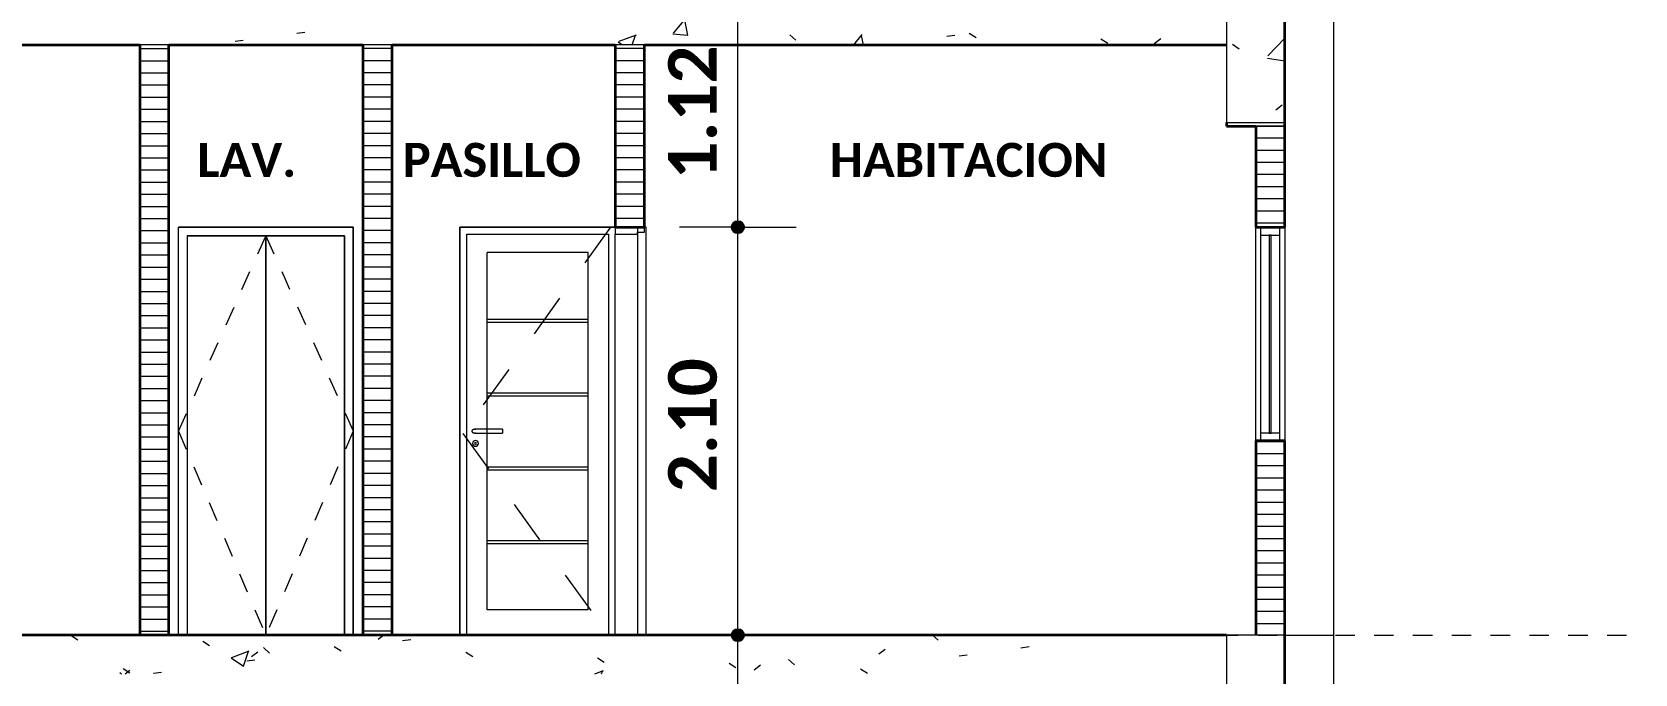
# Model space of a CAD drawing. Header units: metres. Extents: x -144 to 1000, y -717 to 29.
# Drawn here: x 235.41 to 243.67, y -633.31 to -630 of the extents above; entities that cross this region are included whole.
import ezdxf

# ---------------------------------------------------------------- set-up
doc = ezdxf.new("R2010")
doc.units = ezdxf.units.M
for name, pattern in [('Center', [0.054356, 0.00635, -0.016002, 0.016002, -0.016002]), ('Punto 1 mm', [0.075, 0, -0.075]), ('Trazo', [0.45, 0.225, -0.225])]:
    doc.linetypes.add(name, pattern=pattern)
doc.layers.get('0').update_dxf_attribs({"color": 1})
for name, color, linetype, lineweight in [('A-ANNO-DIMS', 1, 'Continuous', 9), ('A-DETL-GENF', 1, 'Continuous', 9), ('A-DETL-THIN', 1, 'Continuous', 9), ('A-DOOR', 1, 'Continuous', 9), ('A-DOOR-FRAM', 1, 'Continuous', 9), ('A-DOOR-HDLN', 1, 'Trazo', 20), ('A-FLOR', 2, 'Continuous', 9), ('A-FLOR-LEVL', 51, 'Continuous', 9), ('A-FLOR-PATT', 8, 'Continuous', 50), ('A-GLAZ', 1, 'Continuous', 9), ('A-WALL', 4, 'Continuous', 9), ('G-ANNO-TEXT', 2, 'Continuous', 9), ('I-FURN', 2, 'Continuous', 9), ('S-BEAM', 1, 'Continuous', 9)]:
    doc.layers.add(name, color=color, linetype=linetype, lineweight=lineweight)
doc.layers.add('A-WALL-PATT', color=7, linetype='Continuous', lineweight=35, true_color=0x9c9c9c)
doc.styles.add('Calibri_B', font='calibrib.ttf', dxfattribs={"height": 0.165})
doc.styles.add('Calibri_B_1', font='calibrib.ttf', dxfattribs={"height": 0.135})

# ---------------------------------------------------------------- blocks, each defined once
blk = doc.blocks.new('ololo')
at = {"layer": 'A-ANNO-DIMS', "lineweight": 25}
h = blk.add_hatch(color=256, dxfattribs=at)
edge = h.paths.add_edge_path()
edge.add_arc((239.0433, -631.0054), 0.0312, 0, 360)
h = blk.add_hatch(color=256, dxfattribs=at)
edge = h.paths.add_edge_path()
edge.add_arc((239.0433, -631.0054), 0.0312, 0, 360)
h = blk.add_hatch(color=256, dxfattribs=at)
edge = h.paths.add_edge_path()
edge.add_arc((239.0433, -633.1054), 0.0312, 0, 360)
h = blk.add_hatch(color=256, dxfattribs=at)
edge = h.paths.add_edge_path()
edge.add_arc((239.0433, -633.1054), 0.0312, 0, 360)
at = {"layer": 'A-ANNO-DIMS'}
for p, q in [((239.0433, -631.0054), (239.0433, -629.8854)), ((239.0433, -631.0054), (238.7433, -631.0054)), ((239.0433, -631.0054), (238.7433, -631.0054)), ((239.0433, -633.1054), (239.0433, -631.0054)), ((239.0433, -631.0054), (239.3433, -631.0054)), ((239.0433, -631.0054), (239.3433, -631.0054)), ((239.0433, -633.1054), (238.7433, -633.1054)), ((239.0433, -633.1054), (238.7433, -633.1054)), ((239.0433, -634.2454), (239.0433, -633.1054)), ((239.0433, -633.1054), (239.3433, -633.1054)), ((239.0433, -633.1054), (239.3433, -633.1054))]:
    blk.add_line(p, q, dxfattribs=at)
at = {"layer": 'A-ANNO-DIMS', "lineweight": 25}
for centre in [(239.0433, -631.0054), (239.0433, -631.0054), (239.0433, -633.1054), (239.0433, -633.1054)]:
    blk.add_circle(centre, 0.0312, dxfattribs=at)
at = {"layer": 'A-DETL-GENF'}
for p, q in [((241.5913, -630.0635), (241.6267, -630.086)), ((241.774, -630.1229), (241.8612, -630.032)), ((241.7723, -630.1351), (241.8612, -630.1489)), ((241.8147, -630.4), (241.848, -630.3745))]:
    blk.add_line(p, q, dxfattribs=at)
at = {"layer": 'A-DETL-THIN'}
for p, q in [((241.5612, -629.8654), (241.5612, -630.4654)), ((241.8612, -630.4654), (241.8612, -629.8654)), ((241.5612, -630.4654), (241.8612, -630.4654)), ((241.5612, -633.1054), (241.5612, -633.7054)), ((241.8612, -633.1054), (241.5612, -633.1054)), ((241.8612, -633.7054), (241.8612, -633.1054))]:
    blk.add_line(p, q, dxfattribs=at)
at = {"layer": 'A-DOOR', "linetype": 'Center'}
for p, q in [((236.1615, -632.0554), (236.6115, -631.0504)), ((236.6115, -631.0504), (237.0615, -632.0554)), ((236.1615, -632.0554), (236.6115, -633.1054)), ((237.0615, -632.0554), (236.6115, -633.1054))]:
    blk.add_line(p, q, dxfattribs=at)
at = {"layer": 'A-DOOR'}
for p, q in [((236.2065, -631.0504), (236.2065, -633.1054)), ((236.6115, -631.0504), (236.2065, -631.0504)), ((236.6115, -633.1054), (236.6115, -631.0504)), ((237.0165, -631.0504), (236.6115, -631.0504)), ((236.6115, -631.0504), (236.6115, -633.1054)), ((237.0165, -633.1054), (237.0165, -631.0504)), ((238.2715, -631.1354), (237.7515, -631.1354)), ((237.7515, -632.9754), (237.7515, -631.1354)), ((238.2715, -632.9754), (238.2715, -631.1354)), ((238.2715, -631.4804), (237.7515, -631.4804)), ((238.2715, -631.4954), (237.7515, -631.4954)), ((238.2715, -631.8604), (237.7515, -631.8604)), ((238.2715, -631.8754), (237.7515, -631.8754)), ((237.6898, -632.0454), (237.6932, -632.0454)), ((237.6932, -632.0653), (237.6898, -632.0653)), ((237.8315, -632.0454), (237.6915, -632.0454)), ((237.6915, -632.0654), (237.8315, -632.0654)), ((238.2715, -632.2404), (237.7515, -632.2404)), ((238.2715, -632.2554), (237.7515, -632.2554)), ((238.2715, -632.6204), (237.7515, -632.6204)), ((238.2715, -632.6354), (237.7515, -632.6354)), ((238.2715, -632.9754), (237.7515, -632.9754))]:
    blk.add_line(p, q, dxfattribs=at)
at = {"layer": 'A-DOOR', "lineweight": 15}
for p, q in [((238.5715, -631.0054), (238.5265, -631.0054)), ((238.5265, -631.0054), (238.5265, -633.1054)), ((238.5715, -633.1054), (238.5715, -631.0054)), ((238.5265, -633.1054), (238.5715, -633.1054))]:
    blk.add_line(p, q, dxfattribs=at)
at = {"layer": 'A-DOOR', "flags": 128}
for points in [[(237.8315, -632.0454), (237.8315, -632.0458), (237.8315, -632.0464), (237.8315, -632.0474), (237.8315, -632.0486), (237.8315, -632.0501), (237.8315, -632.0518), (237.8315, -632.0535), (237.8315, -632.0554)], [(237.8315, -632.0554), (237.8315, -632.0572), (237.8315, -632.059), (237.8315, -632.0606), (237.8315, -632.0621), (237.8315, -632.0634), (237.8315, -632.0643), (237.8315, -632.065), (237.8315, -632.0653)]]:
    blk.add_lwpolyline(points, dxfattribs=at)
at = {"layer": 'A-DOOR'}
for radius, start, end in [(0.015, 90, 270), (0.005, 90, 270), (0.015, 270, 90), (0.005, 270, 90)]:
    blk.add_arc((237.6915, -632.1183), radius, start, end, dxfattribs=at)
for points in [[(237.6932, -632.0454), (237.6921, -632.0454), (237.6898, -632.0454), (237.6864, -632.0457), (237.6832, -632.0464), (237.6803, -632.0474), (237.6778, -632.0486), (237.6757, -632.0501), (237.6742, -632.0517), (237.6732, -632.0535), (237.673, -632.0548), (237.673, -632.0554)], [(237.673, -632.0554), (237.673, -632.056), (237.6732, -632.0572), (237.6742, -632.059), (237.6757, -632.0607), (237.6778, -632.0622), (237.6803, -632.0634), (237.6832, -632.0644), (237.6864, -632.0651), (237.6898, -632.0654), (237.6921, -632.0654), (237.6932, -632.0653)]]:
    blk.add_open_spline(points, degree=3, dxfattribs=at)
at = {"layer": 'A-DOOR-FRAM'}
for p, q in [((236.1615, -633.1054), (236.1615, -631.0054)), ((237.0615, -631.0054), (236.1615, -631.0054)), ((236.2065, -631.0504), (236.2065, -633.1054)), ((236.2065, -631.0504), (237.0165, -631.0504)), ((237.0165, -631.0504), (237.0165, -633.1054)), ((237.0615, -633.1054), (237.0615, -631.0054)), ((238.4115, -631.0054), (237.6115, -631.0054)), ((237.6115, -631.0054), (237.6115, -633.1054)), ((237.6465, -633.1054), (237.6465, -631.0404)), ((237.6465, -631.0404), (238.3765, -631.0404)), ((238.3765, -631.0404), (238.3765, -633.1054)), ((238.4115, -633.1054), (238.4115, -631.0404))]:
    blk.add_line(p, q, dxfattribs=at)
at = {"layer": 'A-DOOR-FRAM', "lineweight": 15}
for p, q in [((238.4115, -631.0054), (238.4115, -631.0404)), ((238.5615, -631.0054), (238.4115, -631.0054)), ((238.4115, -631.0404), (238.5265, -631.0404)), ((238.5265, -631.0404), (238.5265, -631.0304)), ((238.5265, -631.0304), (238.5615, -631.0304)), ((238.5615, -631.0304), (238.5615, -631.0054))]:
    blk.add_line(p, q, dxfattribs=at)
at = {"layer": 'A-DOOR-HDLN'}
for p, q in [((238.3865, -631.0054), (237.6265, -632.0674)), ((237.6265, -632.0674), (238.3765, -633.1054))]:
    blk.add_line(p, q, dxfattribs=at)
at = {"layer": 'A-FLOR', "lineweight": 35}
for p, q in [((232.9626, -630.0654), (235.9615, -630.0654)), ((236.1115, -630.0654), (237.1115, -630.0654)), ((237.2615, -630.0654), (238.4115, -630.0654)), ((238.5615, -630.0654), (241.5612, -630.0654)), ((241.5612, -633.1054), (232.9626, -633.1054))]:
    blk.add_line(p, q, dxfattribs=at)
at = {"layer": 'A-FLOR-LEVL', "color": 251, "linetype": 'Punto 1 mm', "true_color": 0x6c6c6c}
blk.add_line((237.7216, -633.1054), (250.923, -633.1054), dxfattribs=at)
at = {"layer": 'A-FLOR-PATT', "color": 8, "lineweight": 5, "true_color": 0x828282}
for p, q in [((236.7706, -630.0063), (236.8121, -630.0008)), ((238.7122, -630.006), (238.7734, -629.933)), ((238.7848, -630.0173), (238.7701, -629.9377)), ((240.2354, -630.0062), (240.2708, -630.0287)), ((236.4533, -630.0481), (236.4948, -630.0426)), ((237.9666, -630.0654), (237.9725, -630.0608)), ((238.4267, -630.0501), (238.4495, -630.0654)), ((238.4318, -630.0481), (238.5208, -630.014)), ((238.4992, -630.0654), (238.5156, -630.0163)), ((238.7087, -630.0102), (238.7846, -630.0168)), ((239.3107, -630.0139), (239.3416, -630.0422)), ((239.6402, -630.0654), (239.6844, -630.0127)), ((239.6899, -630.0654), (239.6811, -630.0174)), ((240.1194, -630.0223), (240.161, -630.0169)), ((240.9134, -630.0348), (240.9487, -630.0573)), ((241.1887, -630.0586), (241.2219, -630.033)), ((235.6082, -633.1073), (235.6436, -633.1298)), ((236.2862, -633.1359), (236.3215, -633.1585)), ((237.1897, -633.1271), (237.218, -633.1054)), ((237.3163, -633.1329), (237.3579, -633.1274)), ((240.0463, -633.1054), (240.0753, -633.132)), ((240.4288, -633.1072), (240.4312, -633.1054)), ((240.9827, -633.1071), (240.9958, -633.1054)), ((236.4326, -633.2225), (236.4958, -633.2651)), ((236.4368, -633.2209), (236.5257, -633.1868)), ((236.4957, -633.2655), (236.5215, -633.1888)), ((236.5378, -633.2164), (236.571, -633.1909)), ((236.5994, -633.1701), (236.6303, -633.1985)), ((236.9641, -633.1646), (236.9995, -633.1871)), ((237.6421, -633.1932), (237.6774, -633.2157)), ((238.3201, -633.2219), (238.3554, -633.2444)), ((239.7689, -633.2026), (239.8022, -633.1771)), ((240.1839, -633.2123), (240.2255, -633.2068)), ((240.5017, -633.1704), (240.5433, -633.165)), ((235.8587, -633.2973), (235.8676, -633.3054)), ((235.876, -633.2779), (235.9114, -633.3004)), ((235.8863, -633.3054), (235.9113, -633.2862)), ((236.0329, -633.3018), (236.0744, -633.2964)), ((236.5139, -633.2385), (236.5554, -633.2331)), ((238.3068, -633.3054), (238.3511, -633.2884)), ((238.3416, -633.3054), (238.3466, -633.2905)), ((238.998, -633.2505), (239.0334, -633.273)), ((239.1274, -633.2839), (239.1607, -633.2584)), ((239.3038, -633.2308), (239.3347, -633.2591)), ((239.676, -633.2791), (239.7113, -633.3017))]:
    blk.add_line(p, q, dxfattribs=at)
at = {"layer": 'A-GLAZ', "lineweight": 15}
for p, q in [((241.8363, -631.0054), (241.7363, -631.0054)), ((241.7363, -631.0054), (241.7363, -631.0454)), ((241.7363, -631.0454), (241.8363, -631.0454)), ((241.7913, -631.0454), (241.7813, -631.0454)), ((241.7813, -631.0454), (241.7813, -632.0654)), ((241.7913, -632.0654), (241.7913, -631.0454)), ((241.8363, -631.0454), (241.8363, -631.0054)), ((241.7363, -632.0654), (241.7363, -632.1054)), ((241.8363, -632.0654), (241.7363, -632.0654)), ((241.7813, -632.0654), (241.7913, -632.0654)), ((241.8363, -632.1054), (241.8363, -632.0654)), ((241.7363, -632.1054), (241.8363, -632.1054))]:
    blk.add_line(p, q, dxfattribs=at)
at = {"layer": 'A-GLAZ'}
for p, q in [((241.7363, -631.0454), (241.7363, -632.0654)), ((241.8363, -632.0654), (241.8363, -631.0454))]:
    blk.add_line(p, q, dxfattribs=at)
at = {"layer": 'A-WALL'}
for p, q in [((242.1113, -626.6254), (242.1113, -642.8254)), ((236.1115, -630.0654), (235.9615, -630.0654)), ((237.2615, -630.0654), (237.1115, -630.0654)), ((238.5615, -630.0654), (238.4115, -630.0654)), ((241.8613, -630.4854), (241.7113, -630.4854)), ((236.1615, -633.1054), (236.1615, -631.0054)), ((236.1615, -631.0054), (237.0615, -631.0054)), ((237.0615, -631.0054), (237.0615, -633.1054)), ((237.6115, -633.1054), (237.6115, -631.0054)), ((237.6115, -631.0054), (238.4115, -631.0054)), ((241.7113, -632.1054), (241.7113, -631.0054)), ((241.8613, -631.0054), (241.8613, -632.1054)), ((241.8615, -633.1054), (242.1113, -633.1054))]:
    blk.add_line(p, q, dxfattribs=at)
at = {"layer": 'A-WALL', "lineweight": 35}
for p, q in [((235.9615, -630.0654), (235.9615, -633.1054)), ((236.1115, -633.1054), (236.1115, -630.0654)), ((237.1115, -630.0654), (237.1115, -633.1054)), ((237.2615, -633.1054), (237.2615, -630.0654)), ((238.4115, -630.0654), (238.4115, -631.0054)), ((238.5615, -631.0054), (238.5615, -630.0654)), ((241.7113, -630.4854), (241.7113, -631.0054)), ((241.8613, -631.0054), (241.8613, -630.4854)), ((238.4115, -631.0054), (238.5615, -631.0054)), ((241.7113, -631.0054), (241.8613, -631.0054)), ((241.8613, -632.1054), (241.7113, -632.1054)), ((241.7113, -632.1054), (241.7113, -633.1054)), ((241.8613, -633.1054), (241.8613, -632.1054))]:
    blk.add_line(p, q, dxfattribs=at)
at = {"layer": 'A-WALL-PATT', "color": 8, "lineweight": 5, "true_color": 0x727272}
for p, q in [((235.9615, -630.0854), (236.1106, -630.0854)), ((237.2615, -630.0854), (237.1115, -630.0854)), ((238.5615, -630.0854), (238.4115, -630.0854)), ((235.9615, -630.1479), (236.1106, -630.1479)), ((237.2615, -630.1479), (237.1115, -630.1479)), ((238.5615, -630.1479), (238.4115, -630.1479)), ((235.9615, -630.2104), (236.1106, -630.2104)), ((237.2615, -630.2104), (237.1115, -630.2104)), ((238.5615, -630.2104), (238.4115, -630.2104)), ((235.9615, -630.2729), (236.1106, -630.2729)), ((235.9615, -630.3354), (236.1106, -630.3354)), ((237.2615, -630.2729), (237.1115, -630.2729)), ((237.2615, -630.3354), (237.1115, -630.3354)), ((238.5615, -630.2729), (238.4115, -630.2729)), ((238.5615, -630.3354), (238.4115, -630.3354)), ((235.9615, -630.3979), (236.1107, -630.3979)), ((237.2615, -630.3979), (237.1115, -630.3979)), ((238.5615, -630.3979), (238.4115, -630.3979)), ((235.9615, -630.4604), (236.1107, -630.4604)), ((237.2615, -630.4604), (237.1115, -630.4604)), ((238.5615, -630.4604), (238.4115, -630.4604)), ((235.9615, -630.5229), (236.1107, -630.5229)), ((235.9615, -630.5854), (236.1107, -630.5854)), ((237.2615, -630.5229), (237.1115, -630.5229)), ((237.2615, -630.5854), (237.1115, -630.5854)), ((238.5615, -630.5229), (238.4115, -630.5229)), ((238.5615, -630.5854), (238.4115, -630.5854)), ((241.7113, -630.5454), (241.8613, -630.5454)), ((235.9615, -630.6479), (236.1107, -630.6479)), ((237.2615, -630.6479), (237.1115, -630.6479)), ((238.5615, -630.6479), (238.4115, -630.6479)), ((241.7113, -630.6079), (241.8613, -630.6079)), ((235.9615, -630.7104), (236.1108, -630.7104)), ((237.2615, -630.7104), (237.1115, -630.7104)), ((238.5615, -630.7104), (238.4115, -630.7104)), ((241.7113, -630.6704), (241.8613, -630.6704)), ((241.7113, -630.7329), (241.8613, -630.7329)), ((235.9615, -630.7729), (236.1108, -630.7729)), ((237.2615, -630.7729), (237.1115, -630.7729)), ((238.5615, -630.7729), (238.4115, -630.7729)), ((241.7113, -630.7954), (241.8613, -630.7954)), ((235.9615, -630.8354), (236.1108, -630.8354)), ((235.9615, -630.8979), (236.1108, -630.8979)), ((237.2615, -630.8354), (237.1115, -630.8354)), ((237.2615, -630.8979), (237.1115, -630.8979)), ((238.5615, -630.8354), (238.4115, -630.8354)), ((238.5615, -630.8979), (238.4115, -630.8979)), ((241.7113, -630.8579), (241.8613, -630.8579)), ((235.9615, -630.9604), (236.1108, -630.9604)), ((237.2615, -630.9604), (237.1115, -630.9604)), ((238.5615, -630.9604), (238.4115, -630.9604)), ((241.7113, -630.9204), (241.8613, -630.9204)), ((241.7113, -630.9829), (241.8613, -630.9829)), ((235.9615, -631.0229), (236.1109, -631.0229)), ((237.2615, -631.0229), (237.1115, -631.0229)), ((235.9615, -631.0854), (236.1109, -631.0854)), ((235.9615, -631.1479), (236.1109, -631.1479)), ((237.2615, -631.0854), (237.1115, -631.0854)), ((237.2615, -631.1479), (237.1115, -631.1479)), ((235.9615, -631.2104), (236.1109, -631.2104)), ((237.2615, -631.2104), (237.1115, -631.2104)), ((235.9615, -631.2729), (236.1109, -631.2729)), ((237.2615, -631.2729), (237.1115, -631.2729)), ((235.9615, -631.3354), (236.111, -631.3354)), ((235.9615, -631.3979), (236.111, -631.3979)), ((237.2615, -631.3354), (237.1115, -631.3354)), ((237.2615, -631.3979), (237.1115, -631.3979)), ((235.9615, -631.4604), (236.111, -631.4604)), ((237.2615, -631.4604), (237.1115, -631.4604)), ((235.9615, -631.5229), (236.111, -631.5229)), ((237.2615, -631.5229), (237.1115, -631.5229)), ((235.9615, -631.5854), (236.111, -631.5854)), ((235.9615, -631.6479), (236.1111, -631.6479)), ((237.2615, -631.5854), (237.1115, -631.5854)), ((237.2615, -631.6479), (237.1115, -631.6479)), ((235.9615, -631.7104), (236.1111, -631.7104)), ((237.2615, -631.7104), (237.1115, -631.7104)), ((235.9615, -631.7729), (236.1111, -631.7729)), ((237.2615, -631.7729), (237.1115, -631.7729)), ((235.9615, -631.8354), (236.1111, -631.8354)), ((235.9615, -631.8979), (236.1111, -631.8979)), ((237.2615, -631.8354), (237.1115, -631.8354)), ((237.2615, -631.8979), (237.1115, -631.8979)), ((235.9615, -631.9604), (236.1112, -631.9604)), ((237.2615, -631.9604), (237.1115, -631.9604)), ((235.9615, -632.0229), (236.1112, -632.0229)), ((237.2615, -632.0229), (237.1115, -632.0229)), ((235.9615, -632.0854), (236.1112, -632.0854)), ((235.9615, -632.1479), (236.1112, -632.1479)), ((237.2615, -632.0854), (237.1115, -632.0854)), ((237.2615, -632.1479), (237.1115, -632.1479)), ((241.7113, -632.1079), (241.8613, -632.1079)), ((235.9615, -632.2104), (236.1112, -632.2104)), ((237.2615, -632.2104), (237.1115, -632.2104)), ((241.7113, -632.1704), (241.8613, -632.1704)), ((241.7113, -632.2329), (241.8613, -632.2329)), ((235.9615, -632.2729), (236.1112, -632.2729)), ((237.2615, -632.2729), (237.1115, -632.2729)), ((241.7113, -632.2954), (241.8613, -632.2954)), ((235.9615, -632.3354), (236.1113, -632.3354)), ((235.9615, -632.3979), (236.1113, -632.3979)), ((237.2615, -632.3354), (237.1115, -632.3354)), ((237.2615, -632.3979), (237.1115, -632.3979)), ((241.7113, -632.3579), (241.8613, -632.3579)), ((235.9615, -632.4604), (236.1113, -632.4604)), ((237.2615, -632.4604), (237.1115, -632.4604)), ((241.7113, -632.4204), (241.8613, -632.4204)), ((241.7113, -632.4829), (241.8613, -632.4829)), ((235.9615, -632.5229), (236.1113, -632.5229)), ((237.2615, -632.5229), (237.1115, -632.5229)), ((241.7113, -632.5454), (241.8613, -632.5454)), ((235.9615, -632.5854), (236.1113, -632.5854)), ((235.9615, -632.6479), (236.1114, -632.6479)), ((237.2615, -632.5854), (237.1115, -632.5854)), ((237.2615, -632.6479), (237.1115, -632.6479)), ((241.7113, -632.6079), (241.8613, -632.6079)), ((235.9615, -632.7104), (236.1114, -632.7104)), ((237.2615, -632.7104), (237.1115, -632.7104)), ((241.7113, -632.6704), (241.8613, -632.6704)), ((235.9615, -632.7729), (236.1114, -632.7729)), ((237.2615, -632.7729), (237.1115, -632.7729)), ((241.7113, -632.7329), (241.8613, -632.7329)), ((241.7113, -632.7954), (241.8613, -632.7954)), ((235.9615, -632.8354), (236.1114, -632.8354)), ((235.9615, -632.8979), (236.1114, -632.8979)), ((237.2615, -632.8354), (237.1115, -632.8354)), ((237.2615, -632.8979), (237.1115, -632.8979)), ((241.7113, -632.8579), (241.8613, -632.8579)), ((235.9615, -632.9604), (236.1115, -632.9604)), ((237.2615, -632.9604), (237.1115, -632.9604)), ((241.7113, -632.9204), (241.8613, -632.9204)), ((235.9615, -633.0229), (236.1115, -633.0229)), ((237.2615, -633.0229), (237.1115, -633.0229)), ((241.7113, -632.9829), (241.8613, -632.9829)), ((241.7113, -633.0454), (241.8613, -633.0454)), ((235.9615, -633.0854), (236.1115, -633.0854)), ((237.2615, -633.0854), (237.1115, -633.0854))]:
    blk.add_line(p, q, dxfattribs=at)
at = {"layer": 'I-FURN'}
for p, q in [((236.2009, -633.1054), (237.0055, -633.1054)), ((236.2509, -633.1054), (236.9555, -633.1054)), ((236.9555, -633.1054), (236.2509, -633.1054)), ((236.2509, -633.1054), (236.9555, -633.1054)), ((236.9555, -633.1054), (236.2509, -633.1054)), ((236.9555, -633.1054), (236.2509, -633.1054)), ((236.3499, -633.1054), (236.8565, -633.1054)), ((236.8565, -633.1054), (236.3499, -633.1054)), ((236.9452, -633.1054), (236.9316, -633.1054)), ((239.4835, -633.1054), (239.6963, -633.1054)), ((239.6433, -633.1054), (239.4835, -633.1054)), ((239.4858, -633.1054), (239.5233, -633.1054)), ((239.4886, -633.1054), (239.5318, -633.1054)), ((239.7267, -633.1054), (239.514, -633.1054)), ((239.514, -633.1054), (239.7137, -633.1054)), ((239.5537, -633.1054), (239.5162, -633.1054)), ((239.5622, -633.1054), (239.519, -633.1054)), ((239.5233, -633.1054), (239.6535, -633.1054)), ((239.5563, -633.1054), (239.5318, -633.1054)), ((239.5446, -633.1054), (239.5556, -633.1054)), ((239.6839, -633.1054), (239.5537, -633.1054)), ((239.5714, -633.1054), (239.5556, -633.1054)), ((239.5622, -633.1054), (239.5868, -633.1054)), ((239.5689, -633.1054), (239.5693, -633.1054)), ((239.569, -633.1054), (239.5998, -633.1054)), ((239.5731, -633.1054), (239.5693, -633.1054)), ((239.5861, -633.1054), (239.5751, -633.1054)), ((239.5861, -633.1054), (239.6018, -633.1054)), ((241.5612, -633.1054), (239.5956, -633.1054)), ((239.5998, -633.1054), (239.6035, -633.1054)), ((239.6433, -633.1054), (239.8401, -633.1054)), ((239.6963, -633.1054), (239.6535, -633.1054)), ((239.6839, -633.1054), (239.7267, -633.1054)), ((241.5612, -633.1054), (239.6843, -633.1054)), ((239.7137, -633.1054), (239.8252, -633.1054)), ((239.9295, -633.1054), (239.8252, -633.1054)), ((240.1372, -633.1054), (239.8401, -633.1054)), ((240.0295, -633.1054), (239.9295, -633.1054)), ((241.1068, -633.1054), (240.0234, -633.1054)), ((240.0295, -633.1054), (240.1676, -633.1054)), ((240.1372, -633.1054), (240.2937, -633.1054)), ((240.3241, -633.1054), (240.1676, -633.1054)), ((241.1168, -633.1054), (240.2204, -633.1054)), ((240.4891, -633.1054), (240.2937, -633.1054)), ((240.3241, -633.1054), (240.5195, -633.1054)), ((240.3491, -633.1054), (240.5056, -633.1054)), ((240.536, -633.1054), (240.3795, -633.1054)), ((240.6621, -633.1054), (240.5056, -633.1054)), ((240.536, -633.1054), (240.6925, -633.1054)), ((240.6621, -633.1054), (240.9592, -633.1054)), ((240.8307, -633.1054), (240.6925, -633.1054)), ((240.8307, -633.1054), (240.9307, -633.1054)), ((241.2992, -633.1054), (240.8489, -633.1054)), ((240.9916, -633.1054), (240.8612, -633.1054)), ((241.2808, -633.1054), (240.8688, -633.1054)), ((240.9966, -633.1054), (240.9217, -633.1054)), ((241.3654, -633.1054), (240.9222, -633.1054)), ((240.9307, -633.1054), (241.0349, -633.1054)), ((241.3229, -633.1054), (240.9401, -633.1054)), ((241.156, -633.1054), (240.9592, -633.1054)), ((241.3933, -633.1054), (240.9656, -633.1054)), ((241.1464, -633.1054), (241.0349, -633.1054)), ((241.5579, -633.1054), (241.1277, -633.1054)), ((241.5618, -633.1054), (241.128, -633.1054)), ((241.1725, -633.1054), (241.144, -633.1054)), ((241.319, -633.1054), (241.1449, -633.1054)), ((241.2808, -633.1054), (241.1449, -633.1054)), ((241.3462, -633.1054), (241.1464, -633.1054)), ((241.1516, -633.1054), (241.1467, -633.1054)), ((241.5365, -633.1054), (241.1516, -633.1054)), ((241.1728, -633.1054), (241.1548, -633.1054)), ((241.156, -633.1054), (241.3157, -633.1054)), ((241.1574, -633.1054), (241.1566, -633.1054)), ((241.5565, -633.1054), (241.1619, -633.1054)), ((241.4243, -633.1054), (241.2229, -633.1054)), ((241.2325, -633.1054), (241.2453, -633.1054)), ((241.2453, -633.1054), (241.2325, -633.1054)), ((241.2325, -633.1054), (241.2453, -633.1054)), ((241.2344, -633.1054), (241.2453, -633.1054)), ((241.2867, -633.1054), (241.2344, -633.1054)), ((241.2344, -633.1054), (241.2453, -633.1054)), ((241.2344, -633.1054), (241.2453, -633.1054)), ((241.2867, -633.1054), (241.2344, -633.1054)), ((241.2453, -633.1054), (241.2344, -633.1054)), ((241.2344, -633.1054), (241.2453, -633.1054)), ((241.2867, -633.1054), (241.2344, -633.1054)), ((241.2344, -633.1054), (241.2453, -633.1054)), ((241.2925, -633.1054), (241.2353, -633.1054)), ((241.3598, -633.1054), (241.2384, -633.1054)), ((241.5612, -633.1054), (241.2453, -633.1054)), ((241.2453, -633.1054), (241.5612, -633.1054)), ((241.2453, -633.1054), (241.5612, -633.1054)), ((241.3875, -633.1054), (241.2601, -633.1054)), ((241.5626, -633.1054), (241.284, -633.1054)), ((241.4017, -633.1054), (241.2879, -633.1054)), ((241.4185, -633.1054), (241.292, -633.1054)), ((241.4499, -633.1054), (241.3157, -633.1054)), ((241.4319, -633.1054), (241.3321, -633.1054)), ((241.3957, -633.1054), (241.3419, -633.1054)), ((241.3462, -633.1054), (241.4803, -633.1054)), ((241.4243, -633.1054), (241.3562, -633.1054)), ((241.5498, -633.1054), (241.3693, -633.1054)), ((241.5612, -633.1054), (241.3694, -633.1054)), ((241.5612, -633.1054), (241.3754, -633.1054)), ((241.5526, -633.1054), (241.38, -633.1054)), ((241.453, -633.1054), (241.3853, -633.1054)), ((241.5152, -633.1054), (241.3952, -633.1054)), ((241.4035, -633.1054), (241.4389, -633.1054)), ((241.4295, -633.1054), (241.5432, -633.1054)), ((241.4721, -633.1054), (241.4366, -633.1054)), ((241.5629, -633.1054), (241.444, -633.1054)), ((241.4499, -633.1054), (241.4926, -633.1054)), ((241.4705, -633.1054), (241.5612, -633.1054)), ((241.5231, -633.1054), (241.4803, -633.1054)), ((241.5609, -633.1054), (241.4926, -633.1054)), ((241.5042, -633.1054), (241.4937, -633.1054)), ((241.498, -633.1054), (241.5612, -633.1054)), ((241.5149, -633.1054), (241.5496, -633.1054)), ((241.5231, -633.1054), (241.5611, -633.1054)), ((241.5614, -633.1054), (241.5256, -633.1054)), ((241.5613, -633.1054), (241.5344, -633.1054)), ((241.5602, -633.1054), (241.5365, -633.1054)), ((241.5633, -633.1054), (241.5468, -633.1054)), ((241.5637, -633.1054), (241.5498, -633.1054)), ((241.5636, -633.1054), (241.55, -633.1054)), ((241.5631, -633.1054), (241.5526, -633.1054))]:
    blk.add_line(p, q, dxfattribs=at)
at = {"layer": 'S-BEAM', "lineweight": 35}
for p, q in [((241.8615, -630.4854), (241.8615, -629.8854)), ((241.5615, -630.4654), (241.5615, -630.4854)), ((241.5615, -630.4854), (241.7113, -630.4854)), ((241.8613, -630.4854), (241.8615, -630.4854)), ((241.8615, -633.7054), (241.8615, -633.1054))]:
    blk.add_line(p, q, dxfattribs=at)
at = {"layer": 'S-BEAM'}
blk.add_line((241.7113, -630.4854), (241.8613, -630.4854), dxfattribs=at)
at = {"layer": 'A-ANNO-DIMS', "char_height": 0.25, "width": 0.752731, "attachment_point": 1, "rotation": 90, "line_spacing_factor": 1.158048, "style": 'Calibri_B'}
for s, insert in [('1.12', (238.6843, -630.759)), ('2.10', (238.6843, -632.369))]:
    blk.add_mtext(s, dxfattribs=dict(at, insert=insert))
at = {"layer": 'G-ANNO-TEXT', "style": 'Calibri_B_1'}
for s, p in [('LAV.', (236.2588, -630.7459)), ('PASILLO', (237.3172, -630.7459)), ('HABITACION', (239.5177, -630.7459))]:
    blk.add_text(s, height=0.175, dxfattribs=at).set_placement(p)

msp = doc.modelspace()

# ---------------------------------------------------------------- block references
at = {"color": 3}
msp.add_blockref('ololo', (0, 0), dxfattribs=at)

doc.saveas('drawing.dxf')
